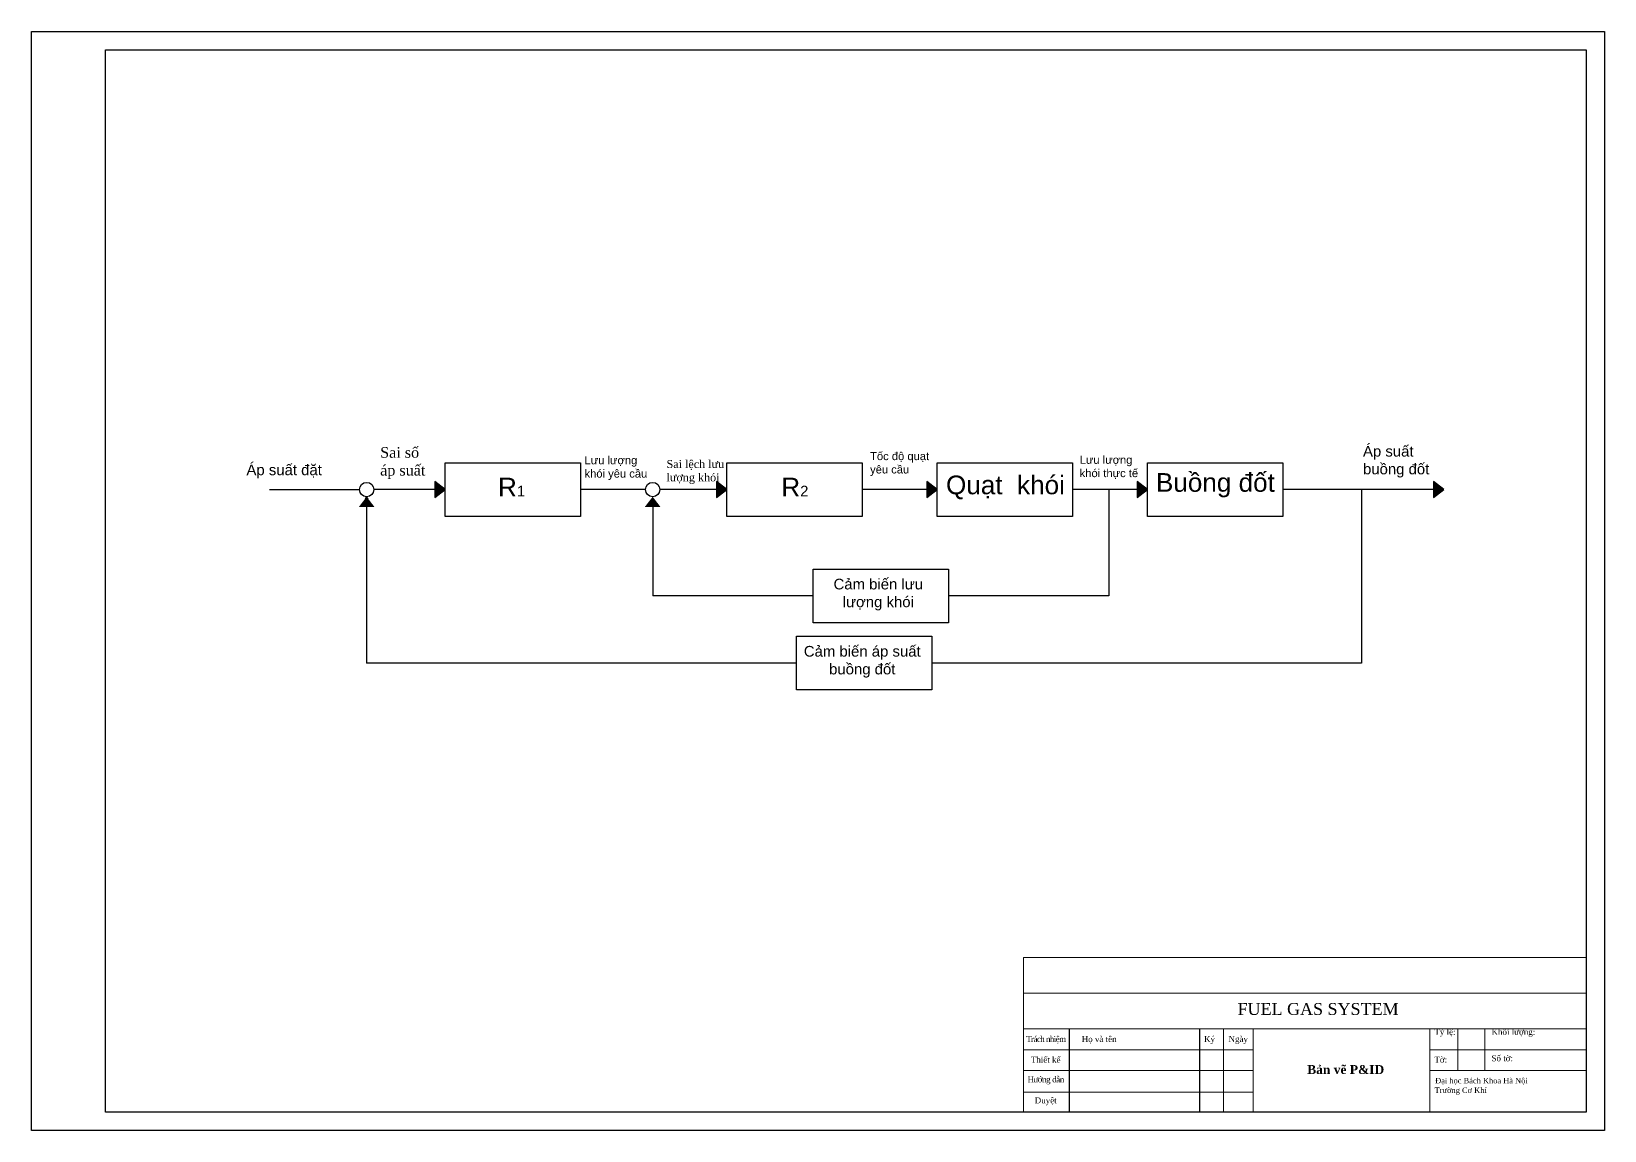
# Model space of a CAD drawing. Header units: millimetres. Extents: x 9362 to 123457, y 9195 to 46674.
# Drawn here: x 51119 to 75999, y 14841 to 32228 of the extents above; entities that cross this region are included whole.
import ezdxf

# ---------------------------------------------------------------- set-up
doc = ezdxf.new("R2010")
doc.units = ezdxf.units.MM
doc.layers.add('Co_ban', color=7, linetype='Continuous')
doc.styles.add('MtXpl_Times_New_Roma', font='Times New Roman.ttf')
doc.styles.get("Standard").update_dxf_attribs({"font": 'Arial.ttf'})

msp = doc.modelspace()

# ---------------------------------------------------------------- hatches: boundary and pattern name
h = msp.add_hatch(color=256)
h.dxf.hatch_style = 1
h.paths.add_polyline_path([(57660, 24981), (57497, 24856), (57497, 25107)])
h = msp.add_hatch(color=256)
h.dxf.hatch_style = 1
h.paths.add_polyline_path([(62118, 24981), (61954, 24856), (61954, 25107)])
h = msp.add_hatch(color=256)
h.dxf.hatch_style = 1
h.paths.add_polyline_path([(65443, 24981), (65279, 24856), (65279, 25107)])
h = msp.add_hatch(color=256)
h.dxf.hatch_style = 1
h.paths.add_polyline_path([(68768, 24981), (68605, 24856), (68605, 25107)])
h = msp.add_hatch(color=256)
h.dxf.hatch_style = 1
h.paths.add_polyline_path([(73456, 24981), (73293, 24856), (73293, 25107)])
h = msp.add_hatch(color=256)
h.dxf.hatch_style = 1
h.paths.add_polyline_path([(56420, 24867), (56545, 24704), (56295, 24704)])
h = msp.add_hatch(color=256)
h.dxf.hatch_style = 1
h.paths.add_polyline_path([(60944, 24867), (61069, 24704), (60818, 24704)])

# ---------------------------------------------------------------- linework, layer by layer
for p, q in [((54882, 24981), (56306, 24981)), ((57627, 24981), (56534, 24981)), ((60829, 24981), (59802, 24981)), ((62085, 24981), (61058, 24981)), ((65410, 24981), (64260, 24981)), ((68735, 24981), (67585, 24981)), ((68160, 24981), (68160, 23298)), ((73295, 24981), (70910, 24981)), ((72157, 24981), (72157, 22235)), ((56420, 24835), (56420, 22235)), ((60944, 24743), (60944, 23298)), ((63481, 23298), (60944, 23298)), ((68160, 23298), (65623, 23298)), ((63218, 22235), (56420, 22235)), ((72157, 22235), (65360, 22235)), ((75707, 15133), (52289, 15133))]:
    msp.add_line(p, q)
for points in [[(51119, 32228), (75999, 32228), (75999, 14841), (51119, 14841)], [(57660, 25406), (59802, 25406), (59802, 24557), (57660, 24557)], [(62118, 25406), (64260, 25406), (64260, 24557), (62118, 24557)], [(65443, 25406), (67585, 25406), (67585, 24557), (65443, 24557)], [(68768, 25406), (70910, 25406), (70910, 24557), (68768, 24557)], [(57497, 24856), (57660, 24981), (57497, 25107)], [(61954, 24856), (62118, 24981), (61954, 25107)], [(65279, 24856), (65443, 24981), (65279, 25107)], [(68605, 24856), (68768, 24981), (68605, 25107)], [(73293, 24856), (73456, 24981), (73293, 25107)], [(56445, 24835), (56420, 24867), (56395, 24835)], [(63481, 23722), (65623, 23722), (65623, 22873), (63481, 22873)], [(63218, 22660), (65360, 22660), (65360, 21811), (63218, 21811)]]:
    msp.add_lwpolyline(points, close=True)
msp.add_lwpolyline([(52289, 15133), (52289, 31935), (75707, 31935), (75707, 15133)])
for centre in [(56420, 24981), (60944, 24981)]:
    msp.add_circle(centre, 114)
at = {"layer": 'Co_ban', "lineweight": 13}
for p, q in [((66808, 17576), (75711, 17576)), ((66808, 15133), (66808, 17576)), ((66808, 17013), (75711, 17013)), ((66808, 16449), (75711, 16449)), ((69971, 15133), (69971, 16449)), ((70441, 16449), (70441, 15133)), ((73237, 15133), (73237, 16449)), ((73681, 15791), (73681, 16449)), ((74105, 16449), (74105, 15791)), ((66808, 16120), (70441, 16120)), ((73237, 16120), (75711, 16120)), ((66808, 15791), (70441, 15791)), ((73237, 15791), (75711, 15791)), ((66808, 15449), (70441, 15449))]:
    msp.add_line(p, q, dxfattribs=at)
at = {"layer": 'Co_ban'}
for p, q in [((67531, 16449), (67531, 15133)), ((69592, 16449), (69592, 15133))]:
    msp.add_line(p, q, dxfattribs=at)

# ---------------------------------------------------------------- texts
at = {"attachment_point": 1}
for s, width, insert, char_height in [('{\\fTimes New Roman Greek|b0|i0|c163|p18;Sai số\\Páp suất}', 963.31, (56634, 25653), 168.75), ('{\\fArial|b0|i0|c163|p34;Áp suất buồng đốt}', 1258.75, (72179, 25672), 168.75), ('{\\fArial|b0|i0|c163|p34;Áp suất đặt}', 1384.17, (54519, 25377), 168.75), ('{\\fArial|b0|i0|c163|p34;Lưu lượng khói yêu cầu}', 1068.53, (59866, 25508), 126.56), ('{\\fTimes New Roman Greek|b0|i0|c163|p18;Sai lệch lưu lượng khói}', 936.64, (61164, 25448), 126.56), ('{\\fArial|b0|i0|c163|p34;Tốc độ quạt yêu cầu}', 969.88, (64383, 25573), 126.56), ('{\\fArial|b0|i0|c163|p34;Lưu lượng khói thực tế}', 1061.3, (67698, 25515), 126.56), ('{\\fArial|b0|i0|c163|p34;R\\H0.57143x;1}', 244.89, (58498, 25168), 295.31), ('{\\fArial|b0|i0|c163|p34;R\\H0.57143x;2}', 295.31, (62979, 25168), 295.31), ('{\\fArial|b0|i0|c163|p34;Quạt  khói}', 1946.77, (65584, 25202), 295.31), ('{\\fArial|b0|i0|c163|p34;Buồng đốt}', 2332.55, (68904, 25241), 295.31), ('\\pxqc;{\\fArial|b0|i0|c163|p34;Cảm biến lưu lượng khói}', 1941.49, (63542, 23570), 168.75), ('\\pxqc;{\\fArial|b0|i0|c163|p34;Cảm biến áp suất buồng đốt}', 1941.49, (63288, 22507), 168.75)]:
    msp.add_mtext_dynamic_manual_height_columns(s, width=width, gutter_width=5.27, heights=[0], dxfattribs=dict(at, insert=insert, char_height=char_height))
at = {"layer": 'Co_ban', "lineweight": 13, "style": 'MtXpl_Times_New_Roma'}
for s, height, p in [('  Tờ:', 94, (73237, 15915)), ('   Số tờ:', 94, (74105, 15937)), ('  Đại học Bách Khoa Hà Nội', 86.92, (73254, 15587)), ('    Trường Cơ Khí', 86.92, (73179, 15435))]:
    msp.add_text(s, height=height, dxfattribs=at).set_placement(p)
at = {"layer": 'Co_ban', "lineweight": 13}
for s, insert, char_height, width, attachment_point in [('{\\fTimes New Roman|b0|i0|c163|p18;FUEL GAS SYSTEM }', (70195, 16858), 188.45, 2816.6, 1), ('\\pxb1,ql;{\\fTimes New Roman|b0|i0|c0|p18;  Tỷ lệ:}', (73237, 16449), 93.96, 704.73, 1), ('\\pxb0.5,ql;{\\fTimes New Roman|b0|i0|c0|p18;   Khối lượng:}', (74105, 16449), 93.96, 1148.27, 1), ('\\pxqc;{\\fTimes New Roman|b0|i0|c0|p18;\\T0.85;Trách nhiệm}', (66808, 16335), 93.96, 704.73, 1), ('\\pxqc;{\\fTimes New Roman|b0|i0|c0|p18;Họ và tên}', (67536, 16335), 93.96, 939.64, 1), ('\\pxqc;{\\fTimes New Roman|b0|i0|c0|p18;Ký}', (69399, 16335), 93.96, 704.73, 1), ('\\pxqc;{\\fTimes New Roman|b0|i0|c0|p18;Ngày}', (69971, 16335), 93.96, 469.82, 1), ('\\pxqc;{\\fTimes New Roman|b0|i0|c0|p18;Thiết kế}', (66808, 16009), 93.96, 704.73, 1), ('\\pxqc;{\\fTimes New Roman|b0|i0|c0|p18;\\T0.9;Hướng dẫn}', (66808, 15697), 93.96, 704.73, 1), ('\\pxi1.6773;{\\fTimes New Roman|b1|i0|c163|p18;Bản vẽ P&ID}', (71787, 15805), 140.95, 2600.53, 5), ('\\pxqc;{\\fTimes New Roman|b0|i0|c0|p18;Duyệt}', (66808, 15365), 93.96, 704.73, 1)]:
    msp.add_mtext(s, dxfattribs=dict(at, insert=insert, char_height=char_height, width=width, attachment_point=attachment_point))

doc.saveas('drawing.dxf')
